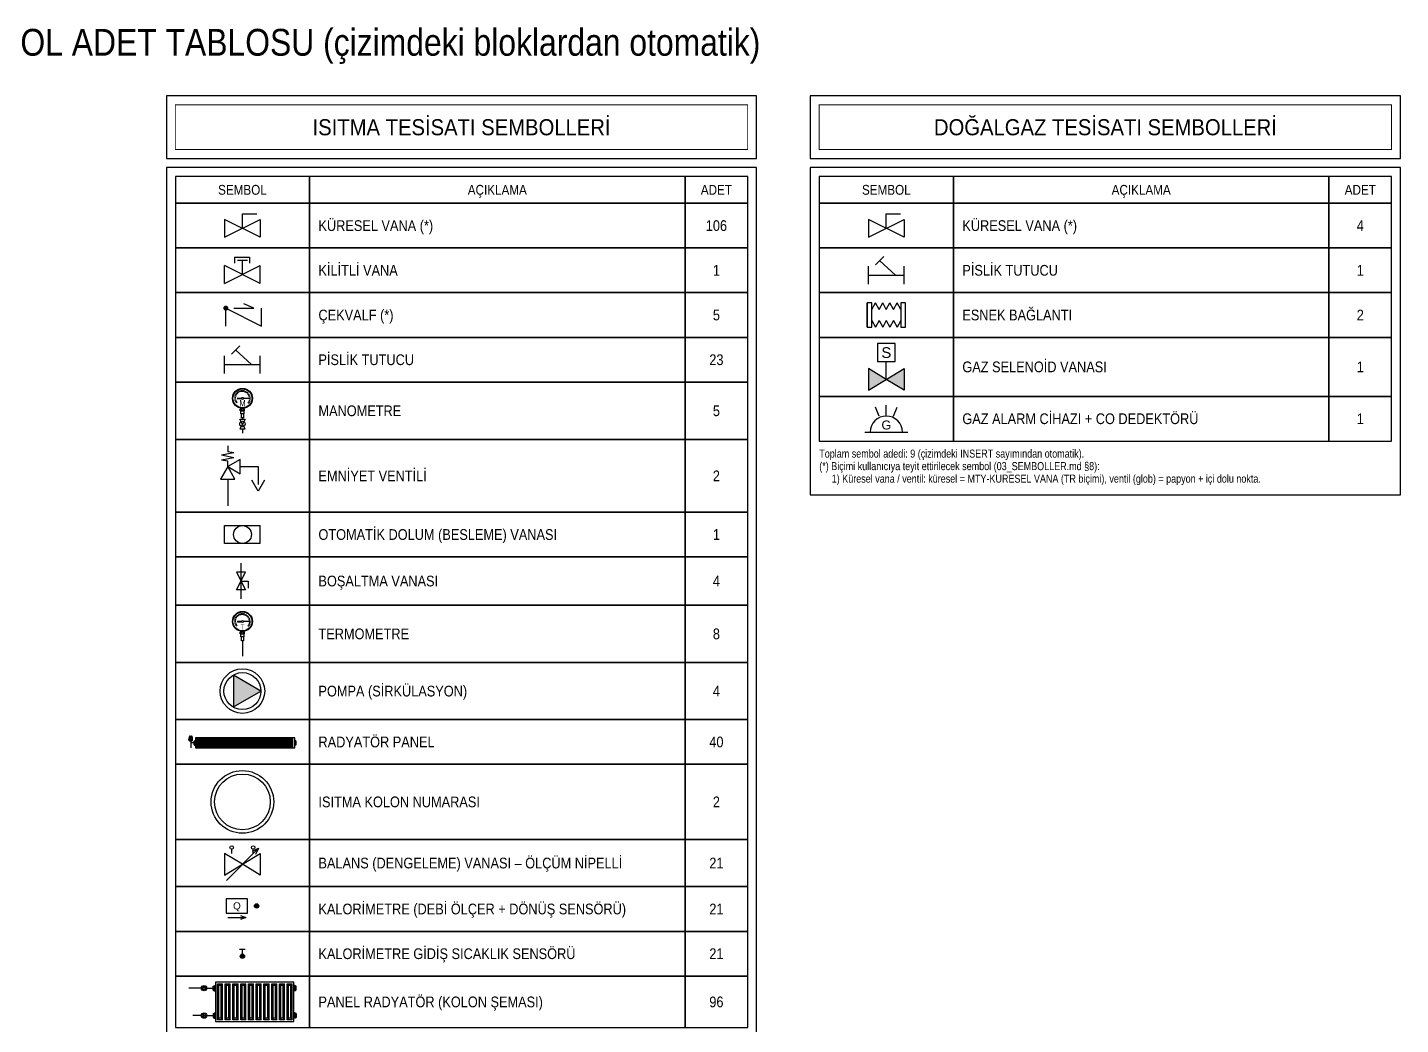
# Model space of a CAD drawing. Header units: centimetres. Extents: x -797 to 10101, y -12981 to 1521.
# Drawn here: x 2765 to 4300, y -11659 to -10543 of the extents above; entities that cross this region are included whole.
import ezdxf
from ezdxf.enums import TextEntityAlignment as Align

# ---------------------------------------------------------------- set-up
doc = ezdxf.new("R2010")
doc.units = ezdxf.units.CM
doc.linetypes.add('ISITMA DONUS HATTI', pattern=[1.66, 1.57, -0.02, -0.07])
for name, color, linetype in [('MTY-ISITMA-DONUS-BORU', 30, 'ISITMA DONUS HATTI'), ('MTY-ISITMA-GIDIS-BORU', 10, 'Continuous'), ('MTY-RADYATÖR', 2, 'Continuous'), ('MTY-TEFRIS-CIKTI', 250, 'Continuous'), ('MTY-VANA', 1, 'Continuous'), ('ROTAS-BASLIK', 7, 'Continuous'), ('ROTAS-DOGALGAZ-SEMBOL', 2, 'Continuous'), ('ROTAS-ISITMA-SEMBOL', 1, 'Continuous'), ('ROTAS-LEJANT-BASLIK', 5, 'Continuous'), ('ROTAS-LEJANT-CERCEVE', 7, 'Continuous'), ('ROTAS-LEJANT-YAZI', 7, 'Continuous')]:
    doc.layers.add(name, color=color, linetype=linetype)
doc.styles.add('CAP', font='wturkce.SHX', dxfattribs={"width": 0.65})
doc.styles.add('MTYCAPLT', font='arial.ttf', dxfattribs={"width": 0.65, "height": 1})
doc.styles.add('ROTAS', font='arial.ttf')

# ---------------------------------------------------------------- blocks, each defined once
blk = doc.blocks.new('MTY-KURESEL VANA')
at = {"layer": 'MTY-VANA'}
for p, q in [((0, 0), (0, 8)), ((0, 8), (8, 8))]:
    blk.add_line(p, q, dxfattribs=at)
blk.add_lwpolyline([(-10, 5), (-10, -5), (10, 5), (10, -5), (-10, 5)], dxfattribs=at)
at = {"layer": 'MTY-VANA', "style": 'CAP', "width": 0.65}
blk.add_attdef('CAP', text='', height=5, rotation=26.56505, dxfattribs=at).set_placement((0, 0), align=Align.CENTER)
blk = doc.blocks.new('MTY-KITLENEBILIR VANA')
at = {"layer": 'MTY-VANA'}
for p, q in [((-4.37, 9.82), (-4.37, 6.42)), ((-4.37, 9.82), (4.02, 9.82)), ((-2.8, 8.12), (2.8, 8.12)), ((0, 0), (0, 8.12)), ((4.02, 9.82), (4.02, 6.42)), ((-10, -5), (-10, 5)), ((-10, -5), (10, 5)), ((10, -5), (-10, 5)), ((10, -5), (10, 5))]:
    blk.add_line(p, q, dxfattribs=at)
at = {"layer": 'MTY-VANA', "style": 'MTYCAPLT', "width": 0.65}
blk.add_attdef('CAP', text='', height=10, rotation=206.56505, dxfattribs=at).set_placement((0, 0), align=Align.CENTER)
blk = doc.blocks.new('MTY-CEKVALF VANA')
at = {"layer": 'MTY-VANA'}
h = blk.add_hatch(color=256, dxfattribs=at)
edge = h.paths.add_edge_path()
edge.add_arc((-10, 5), 1.41, 180, 540, ccw=False)
for p, q in [((-10, -5), (-10, 5)), ((-10, 5), (10, -5)), ((-5.6, 5), (5.6, 5)), ((5.6, 5), (0, 7.32)), ((10, -5), (10, 5))]:
    blk.add_line(p, q, dxfattribs=at)
at = {"layer": 'MTY-VANA', "style": 'MTYCAPLT', "width": 0.65}
blk.add_attdef('CAP', text='', height=10, dxfattribs=at).set_placement((-0.38, -4.9), align=Align.CENTER)
blk = doc.blocks.new('MTY-PISLIK TUTUCU')
at = {"layer": 'MTY-VANA', "color": 1, "ltscale": 75}
for p, q in [((-6.05, 5.77), (-1.41, 10.47)), ((5.13, 0), (-3.72, 8.12))]:
    blk.add_line(p, q, dxfattribs=at)
at = {"layer": 'MTY-VANA'}
for p, q in [((-10, -5), (-10, 5)), ((-10, 0), (10, 0)), ((10, -5), (10, 5))]:
    blk.add_line(p, q, dxfattribs=at)
at = {"layer": 'MTY-VANA', "style": 'CAP', "width": 0.65}
blk.add_attdef('CAP', text='', height=5, dxfattribs=at).set_placement((0, 0), align=Align.CENTER)
blk = doc.blocks.new('MTY-MANOMETRE')
at = {"layer": 'MTY-VANA', "color": 1}
for p, q in [((-2.09, 22.55), (-2.57, 23.24)), ((-1.53, 22.87), (-1.89, 23.64)), ((-0.92, 23.09), (-1.14, 23.9)), ((-0.29, 23.19), (-0.36, 24.04)), ((0.36, 23.19), (0.43, 24.04)), ((0.99, 23.08), (1.21, 23.9)), ((1.59, 22.86), (1.95, 23.62)), ((2.15, 22.53), (2.64, 23.23)), ((-3.66, 19.21), (-4.51, 19.13)), ((-3.66, 19.85), (-4.5, 19.92)), ((-3.55, 18.57), (-4.37, 18.35)), ((-3.54, 20.48), (-4.36, 20.7)), ((-3.33, 17.97), (-4.1, 17.61)), ((-3.32, 21.09), (-4.09, 21.45)), ((-3.01, 17.41), (-3.71, 16.92)), ((-3, 21.64), (-3.69, 22.13)), ((-2.58, 22.14), (-3.18, 22.73)), ((-2.68, 19.72), (-0.55, 19.67)), ((-2.68, 19.72), (-2.68, 19.3)), ((-2.68, 19.3), (-0.57, 19.36)), ((4.53, 19.49), (0.55, 19.64)), ((4.53, 19.49), (0.56, 19.39)), ((2.64, 22.12), (3.24, 22.72)), ((3.04, 17.38), (3.73, 16.9)), ((3.05, 21.62), (3.75, 22.11)), ((3.36, 17.94), (4.13, 17.58)), ((3.37, 21.06), (4.14, 21.42)), ((3.58, 18.55), (4.4, 18.33)), ((3.59, 20.46), (4.41, 20.68)), ((3.7, 19.82), (4.55, 19.9)), ((3.7, 19.18), (4.54, 19.11)), ((-1.19, 12.49), (-1.19, 13.43)), ((1.22, 12.49), (-1.19, 12.49)), ((-0.87, 10.92), (-0.87, 12.49)), ((0.87, 10.92), (-0.87, 10.92)), ((0.89, 13.54), (-0.85, 13.53)), ((-0.7, 13.54), (-0.7, 13.98)), ((-0.52, 12.6), (-0.52, 13.43)), ((-0.52, 8.58), (-0.52, 10.92)), ((0.52, 8.58), (-0.52, 8.58)), ((0, 8.58), (0, 7.96)), ((0.52, 10.92), (0.52, 8.58)), ((0.56, 12.61), (0.56, 13.42)), ((0.7, 13.54), (0.7, 13.97)), ((0.87, 12.49), (0.87, 10.92)), ((1.22, 12.49), (1.22, 13.43)), ((0, 2.34), (0, 0))]:
    blk.add_line(p, q, dxfattribs=at)
at = {"layer": 'MTY-VANA'}
for p, q in [((-1.5, 7.78), (1.5, 7.78)), ((0, 5.15), (-1.5, 7.78)), ((1.5, 7.78), (0, 5.15)), ((0, 5.15), (-1.5, 2.53)), ((-1.5, 2.53), (1.5, 2.53)), ((1.5, 2.53), (0, 5.15))]:
    blk.add_line(p, q, dxfattribs=at)
at = {"layer": 'MTY-VANA', "color": 1}
for centre, radius in [((0.02, 19.51), 5.58), ((0.02, 19.51), 5.3), ((-0.01, 19.49), 0.576)]:
    blk.add_circle(centre, radius, dxfattribs=at)
at = {"layer": 'MTY-VANA'}
blk.add_circle((0, 5.15), 1.5, dxfattribs=at)
at = {"layer": 'MTY-VANA', "color": 1}
for centre, radius, start, end in [((-0.85, 12.96), 0.576, 54.69942, 125.30664), ((-0.85, 13.07), 0.576, 234.69403, 305.30125), ((0.02, 12.21), 1.33, 65.90348, 113.65066), ((0.02, 13.82), 1.33, 246.3499, 294.09708), ((0.89, 12.96), 0.576, 54.69337, 125.30059), ((0.89, 13.08), 0.576, 234.70008, 305.3073)]:
    blk.add_arc(centre, radius, start, end, dxfattribs=at)
at = {"layer": 'MTY-VANA', "width": 0.7}
blk.add_text('M', height=3.59, dxfattribs=at).set_placement((0.05, 14.97, 0), align=Align.CENTER)
at = {"layer": 'MTY-VANA', "style": 'MTYCAPLT', "width": 0.65}
blk.add_attdef('CAP', text='', height=10, rotation=270, dxfattribs=at).set_placement((0, 0), align=Align.CENTER)
blk = doc.blocks.new('MTY-EMNİYET VENTİLİ')
at = {"layer": 'MTY-VANA'}
for p, q in [((0, 33.66), (0, 30.31)), ((3.49, 29.64), (-3.49, 28.3)), ((3.49, 26.96), (-3.49, 28.3)), ((3.49, 26.96), (-3.49, 25.62)), ((0, 24.95), (-3.49, 25.62)), ((3.49, 29.64), (0, 30.31)), ((7, 26), (0, 22)), ((0, 22), (0, 24.95)), ((7, 18), (7, 26)), ((0, 22), (-4, 15)), ((0, 22), (7, 18)), ((4, 15), (0, 22)), ((7, 22), (17, 22)), ((17, 22), (17, 12)), ((-4, 15), (4, 15)), ((0, 15), (0, 0)), ((17, 8.27), (13.5, 14.33)), ((20.5, 14.33), (17, 8.27))]:
    blk.add_line(p, q, dxfattribs=at)
at = {"layer": 'MTY-VANA', "style": 'MTYCAPLT', "width": 0.65}
blk.add_attdef('CAP', text='', height=10, rotation=358.60103, dxfattribs=at).set_placement((0.8, 6.14), align=Align.CENTER)
blk = doc.blocks.new('MTY-OTOMATIK DOLUM VANASI')
at = {"layer": 'MTY-VANA'}
for p, q in [((-10, -5), (-10, 5)), ((-10, 5), (10, 5)), ((10, -5), (10, 5)), ((10, -5), (-10, -5))]:
    blk.add_line(p, q, dxfattribs=at)
blk.add_circle((0, 0), 5, dxfattribs=at)
at = {"layer": 'MTY-VANA', "style": 'MTYCAPLT', "width": 0.65}
blk.add_attdef('CAP', text='', height=10, rotation=333.43495, dxfattribs=at).set_placement((0, 0), align=Align.CENTER)
blk = doc.blocks.new('MTY-BOSALTMA VANA')
at = {"layer": 'MTY-ISITMA-DONUS-BORU', "ltscale": 25}
blk.add_lwpolyline([(0, -20), (0, 0)], dxfattribs=at)
at = {"layer": 'MTY-VANA'}
for p, q in [((0, -10), (4, -10)), ((4, -10), (4, -14))]:
    blk.add_line(p, q, dxfattribs=at)
blk.add_lwpolyline([(2.5, -5), (-2.5, -5), (2.5, -15), (-2.5, -15), (2.5, -5)], dxfattribs=at)
at = {"layer": 'MTY-VANA', "style": 'MTYCAPLT', "width": 0.65}
blk.add_attdef('CAP', text='', height=10, rotation=81.6166, dxfattribs=at).set_placement((0, -10), align=Align.CENTER)
blk = doc.blocks.new('MTY-TERMOMETRE')
at = {"layer": 'MTY-VANA', "color": 1}
for p, q in [((-2.09, 22.55), (-2.57, 23.24)), ((-1.53, 22.87), (-1.89, 23.64)), ((-0.92, 23.09), (-1.14, 23.9)), ((-0.29, 23.19), (-0.36, 24.04)), ((0.36, 23.19), (0.43, 24.04)), ((0.99, 23.08), (1.21, 23.9)), ((1.59, 22.86), (1.95, 23.62)), ((2.15, 22.53), (2.64, 23.23)), ((-3.66, 19.21), (-4.51, 19.13)), ((-3.66, 19.85), (-4.5, 19.92)), ((-3.55, 18.57), (-4.37, 18.35)), ((-3.54, 20.48), (-4.36, 20.7)), ((-3.33, 17.97), (-4.1, 17.61)), ((-3.32, 21.09), (-4.09, 21.45)), ((-3.01, 17.41), (-3.71, 16.92)), ((-3, 21.64), (-3.69, 22.13)), ((-2.58, 22.14), (-3.18, 22.73)), ((-2.68, 19.72), (-0.55, 19.67)), ((-2.68, 19.72), (-2.68, 19.3)), ((-2.68, 19.3), (-0.57, 19.36)), ((4.53, 19.49), (0.55, 19.64)), ((4.53, 19.49), (0.56, 19.39)), ((2.64, 22.12), (3.24, 22.72)), ((3.04, 17.38), (3.73, 16.9)), ((3.05, 21.62), (3.75, 22.11)), ((3.36, 17.94), (4.13, 17.58)), ((3.37, 21.06), (4.14, 21.42)), ((3.58, 18.55), (4.4, 18.33)), ((3.59, 20.46), (4.41, 20.68)), ((3.7, 19.82), (4.55, 19.9)), ((3.7, 19.18), (4.54, 19.11)), ((-1.19, 12.49), (-1.19, 13.43)), ((1.22, 12.49), (-1.19, 12.49)), ((-0.87, 10.92), (-0.87, 12.49)), ((0.87, 10.92), (-0.87, 10.92)), ((0.89, 13.54), (-0.85, 13.53)), ((-0.7, 13.54), (-0.7, 13.98)), ((-0.52, 12.6), (-0.52, 13.43)), ((-0.52, 8.58), (-0.52, 10.92)), ((0.52, 8.58), (-0.52, 8.58)), ((0, 8.58), (0, 0)), ((0.52, 10.92), (0.52, 8.58)), ((0.56, 12.61), (0.56, 13.42)), ((0.7, 13.54), (0.7, 13.97)), ((0.87, 12.49), (0.87, 10.92)), ((1.22, 12.49), (1.22, 13.43))]:
    blk.add_line(p, q, dxfattribs=at)
for centre, radius in [((0.02, 19.51), 5.58), ((0.02, 19.51), 5.3), ((-0.01, 19.49), 0.576)]:
    blk.add_circle(centre, radius, dxfattribs=at)
for centre, radius, start, end in [((-0.85, 12.96), 0.576, 54.69942, 125.30664), ((-0.85, 13.07), 0.576, 234.69403, 305.30125), ((0.02, 12.21), 1.33, 65.90348, 113.65066), ((0.02, 13.82), 1.33, 246.3499, 294.09708), ((0.89, 12.96), 0.576, 54.69337, 125.30059), ((0.89, 13.08), 0.576, 234.70008, 305.3073)]:
    blk.add_arc(centre, radius, start, end, dxfattribs=at)
at = {"layer": 'MTY-VANA', "style": 'MTYCAPLT', "width": 0.65}
blk.add_text('T', height=3, dxfattribs=at).set_placement((0.05, 14.97, 0), align=Align.CENTER)
blk.add_attdef('CAP', text='', height=1, rotation=270, dxfattribs=at).set_placement((0, 0), align=Align.CENTER)
blk = doc.blocks.new('ROTAS-POMPA')
blk.add_hatch(color=7).paths.add_polyline_path([(10.35, 0), (-4.95, 8.85), (-4.95, -8.85)])
blk.add_lwpolyline([(10.35, 0), (-4.95, 8.85), (-4.95, -8.85)], close=True)
for radius in [12.45, 10.35]:
    blk.add_circle((0, 0), radius)
blk = doc.blocks.new('MTY-RADYATOR Panel')
at = {"layer": 'MTY-RADYATÖR', "color": 15}
for p, q in [((-1.9, 8.2), (-1.4, 11.2)), ((-1.9, 8.2), (1.9, 8.2)), ((1.9, 8), (-1.9, 8)), ((-1.4, 11.2), (1.4, 11.2)), ((-1.3, 11.2), (-1.3, 8.2)), ((-1.1, 11.7), (1.1, 11.7)), ((-1.1, 7.2), (1.1, 7.2)), ((-0.7, 11.2), (-0.7, 8.2)), ((-0.6, 11.9), (0.6, 11.9)), ((0, 11.2), (0, 8.2)), ((0.6, 11.2), (0.6, 8.2)), ((1.3, 11.2), (1.3, 8.2)), ((1.9, 8.2), (1.4, 11.2)), ((3.4, 6.9), (3.8, 6.9)), ((3.4, 3.1), (3.4, 6.9)), ((3.4, 6.3), (3.8, 6.3)), ((3.4, 3.7), (3.8, 3.7)), ((3.4, 3.1), (3.8, 3.1)), ((3.8, 2.8), (3.8, 7.2)), ((3.8, 7.2), (4, 7.2)), ((3.8, 2.8), (4, 2.8)), ((4, 7.2), (4.4, 7.3)), ((4, 2.8), (4, 7.2)), ((4, 2.8), (4.4, 2.7)), ((105.3, 7.2), (104.9, 7.3)), ((105.3, 2.8), (104.9, 2.7)), ((105.3, 2.8), (105.3, 7.2)), ((105.5, 7.2), (105.3, 7.2)), ((105.5, 2.8), (105.3, 2.8)), ((105.5, 2.8), (105.5, 7.2)), ((105.9, 6.9), (105.5, 6.9)), ((105.9, 6.3), (105.5, 6.3)), ((105.9, 3.7), (105.5, 3.7)), ((105.9, 3.1), (105.5, 3.1)), ((105.9, 3.1), (105.9, 6.9))]:
    blk.add_line(p, q, dxfattribs=at)
at = {"layer": 'MTY-RADYATÖR', "color": 15, "ltscale": 0.3}
for p, q in [((0, 7.2), (0, 0)), ((3.8, 5), (0, 5))]:
    blk.add_line(p, q, dxfattribs=at)
at = {"layer": 'MTY-RADYATÖR'}
for p, q in [((5.7, 9), (5.7, 1)), ((6.7, 1), (6.7, 9)), ((7.2, 9), (7.2, 1)), ((8.2, 1), (8.2, 9)), ((8.7, 9), (8.7, 1)), ((9.7, 1), (9.7, 9)), ((10.2, 9), (10.2, 1)), ((11.2, 1), (11.2, 9)), ((11.7, 9), (11.7, 1)), ((12.7, 1), (12.7, 9)), ((13.2, 9), (13.2, 1)), ((14.2, 1), (14.2, 9)), ((14.7, 9), (14.7, 1)), ((15.7, 1), (15.7, 9)), ((16.2, 9), (16.2, 1)), ((17.2, 1), (17.2, 9)), ((17.7, 9), (17.7, 1)), ((18.7, 1), (18.7, 9)), ((19.2, 9), (19.2, 1)), ((20.2, 1), (20.2, 9)), ((20.7, 9), (20.7, 1)), ((21.7, 1), (21.7, 9)), ((22.2, 9), (22.2, 1)), ((23.2, 1), (23.2, 9)), ((23.7, 9), (23.7, 1)), ((24.7, 1), (24.7, 9)), ((25.2, 9), (25.2, 1)), ((26.2, 1), (26.2, 9)), ((26.7, 9), (26.7, 1)), ((27.7, 1), (27.7, 9)), ((28.2, 9), (28.2, 1)), ((29.2, 1), (29.2, 9)), ((29.7, 9), (29.7, 1)), ((30.7, 1), (30.7, 9)), ((31.2, 9), (31.2, 1)), ((32.2, 1), (32.2, 9)), ((32.7, 9), (32.7, 1)), ((33.7, 1), (33.7, 9)), ((34.2, 9), (34.2, 1)), ((35.2, 1), (35.2, 9)), ((35.7, 9), (35.7, 1)), ((36.7, 1), (36.7, 9)), ((37.2, 9), (37.2, 1)), ((38.2, 1), (38.2, 9)), ((38.7, 9), (38.7, 1)), ((39.7, 1), (39.7, 9)), ((40.2, 9), (40.2, 1)), ((41.2, 1), (41.2, 9)), ((41.7, 9), (41.7, 1)), ((42.7, 1), (42.7, 9)), ((43.2, 9), (43.2, 1)), ((44.2, 1), (44.2, 9)), ((44.7, 9), (44.7, 1)), ((45.7, 1), (45.7, 9)), ((46.2, 9), (46.2, 1)), ((47.2, 1), (47.2, 9)), ((47.7, 9), (47.7, 1)), ((48.7, 1), (48.7, 9)), ((49.2, 9), (49.2, 1)), ((50.2, 1), (50.2, 9)), ((50.7, 9), (50.7, 1)), ((51.7, 1), (51.7, 9)), ((52.2, 9), (52.2, 1)), ((53.2, 1), (53.2, 9)), ((53.7, 9), (53.7, 1)), ((54.7, 1), (54.7, 9)), ((55.2, 9), (55.2, 1)), ((56.2, 1), (56.2, 9)), ((56.7, 9), (56.7, 1)), ((57.7, 1), (57.7, 9)), ((58.2, 9), (58.2, 1)), ((59.2, 1), (59.2, 9)), ((59.7, 9), (59.7, 1)), ((60.7, 1), (60.7, 9)), ((61.2, 9), (61.2, 1)), ((62.2, 1), (62.2, 9)), ((62.7, 9), (62.7, 1)), ((63.7, 1), (63.7, 9)), ((64.2, 9), (64.2, 1)), ((65.2, 1), (65.2, 9)), ((65.7, 9), (65.7, 1)), ((66.7, 1), (66.7, 9)), ((67.2, 9), (67.2, 1)), ((68.2, 1), (68.2, 9)), ((68.7, 9), (68.7, 1)), ((69.7, 1), (69.7, 9)), ((70.2, 9), (70.2, 1)), ((71.2, 1), (71.2, 9)), ((71.7, 9), (71.7, 1)), ((72.7, 1), (72.7, 9)), ((73.2, 9), (73.2, 1)), ((74.2, 1), (74.2, 9)), ((74.7, 9), (74.7, 1)), ((75.7, 1), (75.7, 9)), ((76.2, 9), (76.2, 1)), ((77.2, 1), (77.2, 9)), ((77.7, 9), (77.7, 1)), ((78.7, 1), (78.7, 9)), ((79.2, 9), (79.2, 1)), ((80.2, 1), (80.2, 9)), ((80.7, 9), (80.7, 1)), ((81.7, 1), (81.7, 9)), ((82.2, 9), (82.2, 1)), ((83.2, 1), (83.2, 9)), ((83.7, 9), (83.7, 1)), ((84.7, 1), (84.7, 9)), ((85.2, 9), (85.2, 1)), ((86.2, 1), (86.2, 9)), ((86.7, 9), (86.7, 1)), ((87.7, 1), (87.7, 9)), ((88.2, 9), (88.2, 1)), ((89.2, 1), (89.2, 9)), ((89.7, 9), (89.7, 1)), ((90.7, 1), (90.7, 9)), ((91.2, 9), (91.2, 1)), ((92.2, 1), (92.2, 9)), ((92.7, 9), (92.7, 1)), ((93.7, 1), (93.7, 9)), ((94.2, 9), (94.2, 1)), ((95.2, 1), (95.2, 9)), ((95.7, 9), (95.7, 1)), ((96.7, 1), (96.7, 9)), ((97.2, 9), (97.2, 1)), ((98.2, 1), (98.2, 9)), ((98.7, 9), (98.7, 1)), ((99.7, 1), (99.7, 9)), ((100.2, 9), (100.2, 1)), ((101.2, 1), (101.2, 9)), ((101.7, 9), (101.7, 1)), ((102.7, 1), (102.7, 9))]:
    blk.add_line(p, q, dxfattribs=at)
at = {"layer": 'MTY-RADYATÖR', "color": 15}
blk.add_lwpolyline([(4.7, 0), (104.7, 0), (104.7, 10), (4.7, 10)], close=True, dxfattribs=at)
for centre, start, end in [((4.4, 7.5), 274, 350), ((4.4, 2.5), 10, 86), ((104.9, 7.5), 190, 266), ((104.9, 2.5), 94, 170)]:
    blk.add_arc(centre, 0.245, start, end, dxfattribs=at)
at = {"layer": 'MTY-RADYATÖR'}
for centre, start, end in [((6.2, 9), 0, 180), ((6.2, 1), 180, 0), ((7.7, 9), 0, 180), ((7.7, 1), 180, 0), ((9.2, 9), 0, 180), ((9.2, 1), 180, 0), ((10.7, 9), 0, 180), ((10.7, 1), 180, 0), ((12.2, 9), 0, 180), ((12.2, 1), 180, 0), ((13.7, 9), 0, 180), ((13.7, 1), 180, 0), ((15.2, 9), 0, 180), ((15.2, 1), 180, 0), ((16.7, 9), 0, 180), ((16.7, 1), 180, 0), ((18.2, 9), 0, 180), ((18.2, 1), 180, 0), ((19.7, 9), 0, 180), ((19.7, 1), 180, 0), ((21.2, 9), 0, 180), ((21.2, 1), 180, 0), ((22.7, 9), 0, 180), ((22.7, 1), 180, 0), ((24.2, 9), 0, 180), ((24.2, 1), 180, 0), ((25.7, 9), 0, 180), ((25.7, 1), 180, 0), ((27.2, 9), 0, 180), ((27.2, 1), 180, 0), ((28.7, 9), 0, 180), ((28.7, 1), 180, 0), ((30.2, 9), 0, 180), ((30.2, 1), 180, 0), ((31.7, 9), 0, 180), ((31.7, 1), 180, 0), ((33.2, 9), 0, 180), ((33.2, 1), 180, 0), ((34.7, 9), 0, 180), ((34.7, 1), 180, 0), ((36.2, 9), 0, 180), ((36.2, 1), 180, 0), ((37.7, 9), 0, 180), ((37.7, 1), 180, 0), ((39.2, 9), 0, 180), ((39.2, 1), 180, 0), ((40.7, 9), 0, 180), ((40.7, 1), 180, 0), ((42.2, 9), 0, 180), ((42.2, 1), 180, 0), ((43.7, 9), 0, 180), ((43.7, 1), 180, 0), ((45.2, 9), 0, 180), ((45.2, 1), 180, 0), ((46.7, 9), 0, 180), ((46.7, 1), 180, 0), ((48.2, 9), 0, 180), ((48.2, 1), 180, 0), ((49.7, 9), 0, 180), ((49.7, 1), 180, 0), ((51.2, 9), 0, 180), ((51.2, 1), 180, 0), ((52.7, 9), 0, 180), ((52.7, 1), 180, 0), ((54.2, 9), 0, 180), ((54.2, 1), 180, 0), ((55.7, 9), 0, 180), ((55.7, 1), 180, 0), ((57.2, 9), 0, 180), ((57.2, 1), 180, 0), ((58.7, 9), 0, 180), ((58.7, 1), 180, 0), ((60.2, 9), 0, 180), ((60.2, 1), 180, 0), ((61.7, 9), 0, 180), ((61.7, 1), 180, 0), ((63.2, 9), 0, 180), ((63.2, 1), 180, 0), ((64.7, 9), 0, 180), ((64.7, 1), 180, 0), ((66.2, 9), 0, 180), ((66.2, 1), 180, 0), ((67.7, 9), 0, 180), ((67.7, 1), 180, 0), ((69.2, 9), 0, 180), ((69.2, 1), 180, 0), ((70.7, 9), 0, 180), ((70.7, 1), 180, 0), ((72.2, 9), 0, 180), ((72.2, 1), 180, 0), ((73.7, 9), 0, 180), ((73.7, 1), 180, 0), ((75.2, 9), 0, 180), ((75.2, 1), 180, 0), ((76.7, 9), 0, 180), ((76.7, 1), 180, 0), ((78.2, 9), 0, 180), ((78.2, 1), 180, 0), ((79.7, 9), 0, 180), ((79.7, 1), 180, 0), ((81.2, 9), 0, 180), ((81.2, 1), 180, 0), ((82.7, 9), 0, 180), ((82.7, 1), 180, 0), ((84.2, 9), 0, 180), ((84.2, 1), 180, 0), ((85.7, 9), 0, 180), ((85.7, 1), 180, 0), ((87.2, 9), 0, 180), ((87.2, 1), 180, 0), ((88.7, 9), 0, 180), ((88.7, 1), 180, 0), ((90.2, 9), 0, 180), ((90.2, 1), 180, 0), ((91.7, 9), 0, 180), ((91.7, 1), 180, 0), ((93.2, 9), 0, 180), ((93.2, 1), 180, 0), ((94.7, 9), 0, 180), ((94.7, 1), 180, 0), ((96.2, 9), 0, 180), ((96.2, 1), 180, 0), ((97.7, 9), 0, 180), ((97.7, 1), 180, 0), ((99.2, 9), 0, 180), ((99.2, 1), 180, 0), ((100.7, 9), 0, 180), ((100.7, 1), 180, 0), ((102.2, 9), 0, 180), ((102.2, 1), 180, 0)]:
    blk.add_arc(centre, 0.5, start, end, dxfattribs=at)
at = {"layer": 'MTY-RADYATÖR', "color": 15}
for centre, major_axis, start_param, end_param in [((-1.1, 8), (0.584, 0.584), 2.161559, 3.926991), ((-0.6, 11), (0.584, 0.584), 0.785398, 2.161559), ((0.6, 11), (-0.584, 0.584), 4.121626, 5.497787), ((1.1, 8), (0.584, 0.584), 3.926991, 5.692422)]:
    blk.add_ellipse(centre, major_axis=major_axis, ratio=1, start_param=start_param, end_param=end_param, dxfattribs=at)
at = {"layer": 'MTY-RADYATÖR', "style": 'MTYCAPLT', "width": 0.65}
blk.add_attdef('RAD', text='', height=10, dxfattribs=at).set_placement((54.7, 22.5), align=Align.MIDDLE_CENTER)
at = {"layer": 'MTY-TEFRIS-CIKTI', "style": 'MTYCAPLT', "width": 0.65}
blk.add_attdef('NO', text='', height=6, dxfattribs=at).set_placement((54.7, 35), align=Align.MIDDLE_CENTER)
blk = doc.blocks.new('MTY-RADYATOR KOLON NO')
at = {"layer": 'MTY-RADYATÖR', "linetype": 'Continuous', "ltscale": 100}
blk.add_circle((0, 0), 27.5, dxfattribs=at)
at = {"layer": 'MTY-RADYATÖR', "color": 7, "linetype": 'Continuous', "ltscale": 100}
blk.add_circle((0, 0), 24.5, dxfattribs=at)
at = {"layer": 'MTY-RADYATÖR', "color": 0, "linetype": 'Continuous', "ltscale": 100, "style": 'MTYCAPLT'}
blk.add_attdef('KNO', text='', height=15, dxfattribs=at).set_placement((0, 0, 0), align=Align.MIDDLE_CENTER)
blk = doc.blocks.new('ROTAS-BALANS-VANASI')
for p, q in [((-9, -9), (9, 9)), ((-6, 6), (-6, 8.4)), ((6, 6), (6, 8.4))]:
    blk.add_line(p, q)
blk.add_lwpolyline([(5.56, 7.35), (9, 9), (7.35, 5.56)])
for points in [[(-10, 6), (-10, -6), (0, 0)], [(10, 6), (10, -6), (0, 0)]]:
    blk.add_lwpolyline(points, close=True)
for centre in [(-6, 9.4), (6, 9.4)]:
    blk.add_circle(centre, 1)
at = {"style": 'ROTAS'}
blk.add_attdef('NO', text='', height=6, dxfattribs=at).set_placement((0, 12), align=Align.BOTTOM_CENTER)
blk = doc.blocks.new('ROTAS-KALORIMETRE-KM')
blk.add_hatch(color=7).paths.add_polyline_path([(12.2, 0), (12.16, 0.31), (12.04, 0.6), (11.85, 0.85), (11.6, 1.04), (11.31, 1.16), (11, 1.2), (10.69, 1.16), (10.4, 1.04), (10.15, 0.85), (9.96, 0.6), (9.84, 0.31), (9.8, 0), (9.84, -0.31), (9.96, -0.6), (10.15, -0.85), (10.4, -1.04), (10.69, -1.16), (11, -1.2), (11.31, -1.16), (11.6, -1.04), (11.85, -0.85), (12.04, -0.6), (12.16, -0.31)])
blk.add_line((-5, -6.5), (5, -6.5))
blk.add_lwpolyline([(-6, -4), (6, -4), (6, 4), (-6, 4)], close=True)
blk.add_lwpolyline([(2, -5.45), (5, -6.5), (2, -7.55)])
blk.add_circle((11, 0), 1.2)
at = {"style": 'ROTAS'}
blk.add_text('Q', height=4, dxfattribs=at).set_placement((0, 0), align=Align.MIDDLE_CENTER)
blk.add_attdef('NO', text='', height=6, dxfattribs=at).set_placement((0, 7), align=Align.BOTTOM_CENTER)
blk = doc.blocks.new('ROTAS-KALORIMETRE-SENSOR')
blk.add_hatch(color=7).paths.add_polyline_path([(1.2, 0), (1.16, 0.31), (1.04, 0.6), (0.85, 0.85), (0.6, 1.04), (0.31, 1.16), (0, 1.2), (-0.31, 1.16), (-0.6, 1.04), (-0.85, 0.85), (-1.04, 0.6), (-1.16, 0.31), (-1.2, 0), (-1.16, -0.31), (-1.04, -0.6), (-0.85, -0.85), (-0.6, -1.04), (-0.31, -1.16), (0, -1.2), (0.31, -1.16), (0.6, -1.04), (0.85, -0.85), (1.04, -0.6), (1.16, -0.31)])
for p, q in [((-1.6, 4), (1.6, 4)), ((0, 1.2), (0, 4))]:
    blk.add_line(p, q)
blk.add_circle((0, 0), 1.2)
at = {"style": 'ROTAS'}
blk.add_attdef('NO', text='', height=6, dxfattribs=at).set_placement((0, 6), align=Align.BOTTOM_CENTER)
blk = doc.blocks.new('MTY-RADYATOR KOLON')
at = {"layer": 'MTY-ISITMA-DONUS-BORU'}
for p, q in [((11, 22.5), (0, 22.5)), ((17.9, 22.5), (26.3, 22.5))]:
    blk.add_line(p, q, dxfattribs=at)
at = {"layer": 'MTY-ISITMA-GIDIS-BORU'}
for p, q in [((11, 57.5), (-5, 57.5)), ((17.9, 57.5), (26.3, 57.5))]:
    blk.add_line(p, q, dxfattribs=at)
at = {"layer": 'MTY-RADYATÖR', "color": 15}
for p, q in [((11.7, 57.5), (12.5, 57.5)), ((12.3, 58.4), (11.9, 58.5)), ((12.3, 56.6), (11.9, 56.5)), ((12.8, 59.1), (12.5, 59.4)), ((12.8, 55.9), (12.5, 55.6)), ((13.4, 60), (13.6, 59.6)), ((13.4, 55), (13.6, 55.4)), ((14.5, 60.2), (14.5, 59.4)), ((14.5, 54.8), (14.5, 55.6)), ((15.5, 60), (15.3, 59.6)), ((15.5, 55), (15.3, 55.4)), ((16.1, 59.1), (16.4, 59.4)), ((16.1, 55.9), (16.4, 55.6)), ((17.2, 57.5), (16.4, 57.5)), ((16.6, 58.4), (17, 58.5)), ((16.6, 56.6), (17, 56.5)), ((26.3, 60.2), (27.2, 60.2)), ((26.3, 58.8), (26.3, 60.2)), ((26.3, 58.8), (27.2, 58.8)), ((26.3, 56.2), (26.3, 58.8)), ((26.3, 56.2), (27.2, 56.2)), ((26.3, 54.8), (26.3, 56.2)), ((26.3, 54.8), (27.2, 54.8)), ((27.2, 60.2), (27.2, 60.7)), ((27.2, 60.7), (27.8, 60.7)), ((27.2, 58.8), (27.2, 60.2)), ((27.2, 56.2), (27.2, 58.8)), ((27.2, 54.8), (27.2, 56.2)), ((27.2, 54.3), (27.2, 54.8)), ((27.2, 54.3), (27.8, 54.3)), ((27.8, 60.9), (28.8, 61)), ((27.8, 60.7), (27.8, 60.9)), ((27.8, 54.3), (27.8, 60.7)), ((27.8, 54.1), (27.8, 54.3)), ((27.8, 54.1), (28.8, 54)), ((31.6, 17.2), (31.6, 63)), ((31.6, 63), (38.2, 63)), ((33.4, 61.3), (31.6, 63)), ((33.4, 19), (33.4, 61.3)), ((33.4, 61.3), (36.5, 61.3)), ((36.5, 61.3), (38.2, 63)), ((36.5, 19), (36.5, 61.3)), ((38.2, 17.2), (38.2, 63)), ((41.5, 17.2), (41.5, 63)), ((43.3, 61.3), (41.5, 63)), ((41.5, 63), (48.1, 63)), ((43.3, 19), (43.3, 61.3)), ((43.3, 61.3), (46.4, 61.3)), ((46.4, 61.3), (48.1, 63)), ((46.4, 19), (46.4, 61.3)), ((48.1, 17.2), (48.1, 63)), ((51.5, 17.2), (51.5, 63)), ((53.2, 61.3), (51.5, 63)), ((51.5, 63), (58, 63)), ((53.2, 19), (53.2, 61.3)), ((53.2, 61.3), (56.3, 61.3)), ((56.3, 61.3), (58, 63)), ((56.3, 19), (56.3, 61.3)), ((58, 17.2), (58, 63)), ((61.4, 17.2), (61.4, 63)), ((61.4, 63), (67.9, 63)), ((63.1, 61.3), (61.4, 63)), ((63.1, 19), (63.1, 61.3)), ((63.1, 61.3), (66.2, 61.3)), ((66.2, 61.3), (67.9, 63)), ((66.2, 19), (66.2, 61.3)), ((67.9, 17.2), (67.9, 63)), ((71.3, 17.2), (71.3, 63)), ((71.3, 63), (77.8, 63)), ((73, 61.3), (71.3, 63)), ((73, 19), (73, 61.3)), ((73, 61.3), (76.1, 61.3)), ((76.1, 61.3), (77.8, 63)), ((76.1, 19), (76.1, 61.3)), ((77.8, 17.2), (77.8, 63)), ((81.2, 17.2), (81.2, 63)), ((81.2, 63), (87.7, 63)), ((82.9, 61.3), (81.2, 63)), ((82.9, 19), (82.9, 61.3)), ((82.9, 61.3), (86, 61.3)), ((86, 61.3), (87.7, 63)), ((86, 19), (86, 61.3)), ((87.7, 17.2), (87.7, 63)), ((91.1, 17.2), (91.1, 63)), ((91.1, 63), (97.6, 63)), ((92.8, 61.3), (91.1, 63)), ((92.8, 19), (92.8, 61.3)), ((92.8, 61.3), (95.9, 61.3)), ((95.9, 61.3), (97.6, 63)), ((95.9, 19), (95.9, 61.3)), ((97.6, 17.2), (97.6, 63)), ((101, 17.2), (101, 63)), ((101, 63), (107.5, 63)), ((102.7, 61.3), (101, 63)), ((102.7, 19), (102.7, 61.3)), ((102.7, 61.3), (105.8, 61.3)), ((105.8, 61.3), (107.5, 63)), ((105.8, 19), (105.8, 61.3)), ((107.5, 17.2), (107.5, 63)), ((110.9, 17.2), (110.9, 63)), ((110.9, 63), (117.4, 63)), ((112.6, 61.3), (110.9, 63)), ((112.6, 19), (112.6, 61.3)), ((112.6, 61.3), (115.7, 61.3)), ((115.7, 61.3), (117.4, 63)), ((115.7, 19), (115.7, 61.3)), ((117.4, 17.2), (117.4, 63)), ((120.8, 17.2), (120.8, 63)), ((120.8, 63), (127.3, 63)), ((122.5, 61.3), (120.8, 63)), ((122.5, 19), (122.5, 61.3)), ((122.5, 61.3), (125.6, 61.3)), ((125.6, 61.3), (127.3, 63)), ((125.6, 19), (125.6, 61.3)), ((127.3, 17.2), (127.3, 63)), ((130.8, 60.9), (129.8, 61)), ((130.8, 54.1), (129.8, 54)), ((130.8, 60.7), (130.8, 60.9)), ((130.8, 54.3), (130.8, 60.7)), ((131.4, 60.7), (130.8, 60.7)), ((131.4, 54.3), (130.8, 54.3)), ((130.8, 54.1), (130.8, 54.3)), ((131.4, 60.2), (131.4, 60.7)), ((132.3, 60.2), (131.4, 60.2)), ((131.4, 58.8), (131.4, 60.2)), ((132.3, 58.8), (131.4, 58.8)), ((131.4, 56.2), (131.4, 58.8)), ((132.3, 56.2), (131.4, 56.2)), ((131.4, 54.8), (131.4, 56.2)), ((132.3, 54.8), (131.4, 54.8)), ((131.4, 54.3), (131.4, 54.8)), ((132.3, 58.8), (132.3, 60.2)), ((132.3, 56.2), (132.3, 58.8)), ((132.3, 54.8), (132.3, 56.2)), ((15.2, 22.5), (13.8, 22.5)), ((26.3, 25.2), (27.2, 25.2)), ((26.3, 25.2), (26.3, 23.8)), ((26.3, 23.8), (27.2, 23.8)), ((26.3, 23.8), (26.3, 21.2)), ((26.3, 21.2), (27.2, 21.2)), ((26.3, 21.2), (26.3, 19.8)), ((26.3, 19.8), (27.2, 19.8)), ((27.2, 25.7), (27.8, 25.7)), ((27.2, 25.7), (27.2, 25.2)), ((27.2, 25.2), (27.2, 23.8)), ((27.2, 23.8), (27.2, 21.2)), ((27.2, 21.2), (27.2, 19.8)), ((27.2, 19.8), (27.2, 19.3)), ((27.2, 19.3), (27.8, 19.3)), ((27.8, 25.9), (28.8, 26)), ((27.8, 25.9), (27.8, 25.7)), ((27.8, 25.7), (27.8, 19.3)), ((27.8, 19.3), (27.8, 19.1)), ((27.8, 19.1), (28.8, 19)), ((33.4, 19), (31.6, 17.2)), ((36.5, 19), (33.4, 19)), ((36.5, 19), (38.2, 17.2)), ((43.3, 19), (41.5, 17.2)), ((46.4, 19), (43.3, 19)), ((46.4, 19), (48.1, 17.2)), ((53.2, 19), (51.5, 17.2)), ((56.3, 19), (53.2, 19)), ((56.3, 19), (58, 17.2)), ((63.1, 19), (61.4, 17.2)), ((66.2, 19), (63.1, 19)), ((66.2, 19), (67.9, 17.2)), ((73, 19), (71.3, 17.2)), ((76.1, 19), (73, 19)), ((76.1, 19), (77.8, 17.2)), ((82.9, 19), (81.2, 17.2)), ((86, 19), (82.9, 19)), ((86, 19), (87.7, 17.2)), ((92.8, 19), (91.1, 17.2)), ((95.9, 19), (92.8, 19)), ((95.9, 19), (97.6, 17.2)), ((102.7, 19), (101, 17.2)), ((105.8, 19), (102.7, 19)), ((105.8, 19), (107.5, 17.2)), ((112.6, 19), (110.9, 17.2)), ((115.7, 19), (112.6, 19)), ((115.7, 19), (117.4, 17.2)), ((122.5, 19), (120.8, 17.2)), ((125.6, 19), (122.5, 19)), ((125.6, 19), (127.3, 17.2)), ((130.8, 25.9), (129.8, 26)), ((130.8, 19.1), (129.8, 19)), ((130.8, 25.9), (130.8, 25.7)), ((130.8, 25.7), (130.8, 19.3)), ((131.4, 25.7), (130.8, 25.7)), ((130.8, 19.3), (130.8, 19.1)), ((131.4, 19.3), (130.8, 19.3)), ((131.4, 25.7), (131.4, 25.2)), ((132.3, 25.2), (131.4, 25.2)), ((131.4, 25.2), (131.4, 23.8)), ((132.3, 23.8), (131.4, 23.8)), ((131.4, 23.8), (131.4, 21.2)), ((132.3, 21.2), (131.4, 21.2)), ((131.4, 21.2), (131.4, 19.8)), ((132.3, 19.8), (131.4, 19.8)), ((131.4, 19.8), (131.4, 19.3)), ((132.3, 25.2), (132.3, 23.8)), ((132.3, 23.8), (132.3, 21.2)), ((132.3, 21.2), (132.3, 19.8)), ((38.2, 17.2), (31.6, 17.2)), ((48.1, 17.2), (41.5, 17.2)), ((58, 17.2), (51.5, 17.2)), ((67.9, 17.2), (61.4, 17.2)), ((77.8, 17.2), (71.3, 17.2)), ((87.7, 17.2), (81.2, 17.2)), ((97.6, 17.2), (91.1, 17.2)), ((107.5, 17.2), (101, 17.2)), ((117.4, 17.2), (110.9, 17.2)), ((127.3, 17.2), (120.8, 17.2))]:
    blk.add_line(p, q, dxfattribs=at)
blk.add_lwpolyline([(129.3, 65), (29.3, 65), (29.3, 15), (129.3, 15)], close=True, dxfattribs=at)
for centre, radius in [((14.5, 57.5), 3.45), ((14.5, 57.5), 2.72), ((14.5, 57.5), 1.41), ((14.5, 22.5), 3.45), ((14.5, 22.5), 0.697)]:
    blk.add_circle(centre, radius, dxfattribs=at)
for centre, radius, start, end in [((28.7, 61.6), 0.575, 274, 350), ((28.7, 53.4), 0.575, 10, 86), ((129.8, 61.6), 0.575, 190, 266), ((129.8, 53.4), 0.575, 94, 170), ((12.6, 23.9), 0.622, 108, 180), ((10.3, 22.5), 2.15, 320.2532, 39.7468), ((12.6, 21.1), 0.622, 180, 252), ((12.5, 28.5), 4.01, 267.9571, 308.0429), ((13.1, 18.2), 2.44, 37.6114, 106.3886), ((15.2, 24.7), 0.622, 36, 108), ((15.2, 20.3), 0.622, 252, 324), ((18.5, 25.4), 2.8, 186.5365, 245.4635), ((18.3, 19.7), 2.6, 112.1116, 175.8884), ((16.8, 22.5), 0.622, 324, 36), ((28.7, 26.6), 0.575, 274, 350), ((28.7, 18.4), 0.575, 10, 86), ((129.8, 26.6), 0.575, 190, 266), ((129.8, 18.4), 0.575, 94, 170)]:
    blk.add_arc(centre, radius, start, end, dxfattribs=at)
at = {"layer": 'MTY-RADYATÖR', "color": 2, "style": 'MTYCAPLT', "width": 0.65}
for tag, p, height in [('MAHAL_001', (63.5, 86), 10), ('RAD_001', (69.6, 72.5), 10), ('NO_001', (33.9, 42.2), 15), ('DERECE_001', (86.3, 32.4), 10)]:
    blk.add_attdef(tag, p, '', height=height, dxfattribs=at)
blk = doc.blocks.new('MTY-ESNEK BAGLANTI')
at = {"layer": 'MTY-VANA'}
for p, q in [((-10.75, -6.72), (-10.75, 6.72)), ((-8.06, 3.14), (-6.05, 6.72)), ((-4.03, 3.14), (-6.05, 6.72)), ((-4.03, 3.14), (-2.02, 6.72)), ((0, 3.14), (-2.02, 6.72)), ((0, 3.14), (2.02, 6.72)), ((4.03, 3.14), (2.02, 6.72)), ((4.03, 3.14), (6.05, 6.72)), ((8.06, 3.14), (6.05, 6.72)), ((-8.06, -3.14), (-6.05, -6.72)), ((-4.03, -3.14), (-6.05, -6.72)), ((-4.03, -3.14), (-2.02, -6.72)), ((0, -3.14), (-2.02, -6.72)), ((0, -3.14), (2.02, -6.72)), ((4.03, -3.14), (2.02, -6.72)), ((4.03, -3.14), (6.05, -6.72)), ((8.06, -3.14), (6.05, -6.72))]:
    blk.add_line(p, q, dxfattribs=at)
for points in [[(-8.06, 6.72), (-10.75, 6.72), (-10.75, -6.72), (-8.06, -6.72)], [(10.75, 6.72), (8.06, 6.72), (8.06, -6.72), (10.75, -6.72)]]:
    blk.add_lwpolyline(points, close=True, dxfattribs=at)
at = {"layer": 'MTY-VANA', "style": 'MTYCAPLT', "width": 0.65}
blk.add_attdef('CAP', text='', height=10, dxfattribs=at).set_placement((0.01, 0), align=Align.CENTER)
blk = doc.blocks.new('ROTAS-SELENOID')
for points in [[(-10, 6), (-10, -6), (0, 0)], [(10, 6), (10, -6), (0, 0)]]:
    blk.add_hatch(color=7).paths.add_polyline_path(points)
blk.add_line((0, 0), (0, 10))
for points in [[(-5, 10), (5, 10), (5, 20), (-5, 20)], [(-10, 6), (-10, -6), (0, 0)], [(10, 6), (10, -6), (0, 0)]]:
    blk.add_lwpolyline(points, close=True)
at = {"style": 'ROTAS'}
blk.add_text('S', height=6, dxfattribs=at).set_placement((0, 15), align=Align.MIDDLE_CENTER)
blk = doc.blocks.new('ROTAS-GAZ-ALARM')
for p, q in [((-4, 9), (-6, 14)), ((0, 9), (0, 15)), ((4, 9), (6, 14)), ((-12, 0), (12, 0))]:
    blk.add_line(p, q)
blk.add_arc((0, 0), 9, 0, 180)
at = {"style": 'ROTAS'}
blk.add_text('G', height=5, dxfattribs=at).set_placement((0, 4), align=Align.MIDDLE_CENTER)

msp = doc.modelspace()

# ---------------------------------------------------------------- linework, layer by layer
at = {"layer": 'ROTAS-LEJANT-CERCEVE'}
for points in [[(2920, -10690), (3580, -10690), (3580, -10620), (2920, -10620)], [(3640, -10690), (4300, -10690), (4300, -10620), (3640, -10620)], [(2920, -12733), (3580, -12733), (3580, -10700), (2920, -10700)], [(3640, -11066), (4300, -11066), (4300, -10700), (3640, -10700)], [(2930, -10740), (3080, -10740), (3080, -10710), (2930, -10710)], [(3080, -10740), (3500, -10740), (3500, -10710), (3080, -10710)], [(3500, -10740), (3570, -10740), (3570, -10710), (3500, -10710)], [(3650, -10740), (3800, -10740), (3800, -10710), (3650, -10710)], [(3800, -10740), (4220, -10740), (4220, -10710), (3800, -10710)], [(4220, -10740), (4290, -10740), (4290, -10710), (4220, -10710)], [(2930, -10790), (3080, -10790), (3080, -10740), (2930, -10740)], [(3080, -10790), (3500, -10790), (3500, -10740), (3080, -10740)], [(3500, -10790), (3570, -10790), (3570, -10740), (3500, -10740)], [(3650, -10790), (3800, -10790), (3800, -10740), (3650, -10740)], [(3800, -10790), (4220, -10790), (4220, -10740), (3800, -10740)], [(4220, -10790), (4290, -10790), (4290, -10740), (4220, -10740)], [(2930, -10840), (3080, -10840), (3080, -10790), (2930, -10790)], [(3080, -10840), (3500, -10840), (3500, -10790), (3080, -10790)], [(3500, -10840), (3570, -10840), (3570, -10790), (3500, -10790)], [(3650, -10840), (3800, -10840), (3800, -10790), (3650, -10790)], [(3800, -10840), (4220, -10840), (4220, -10790), (3800, -10790)], [(4220, -10840), (4290, -10840), (4290, -10790), (4220, -10790)], [(2930, -10890), (3080, -10890), (3080, -10840), (2930, -10840)], [(3080, -10890), (3500, -10890), (3500, -10840), (3080, -10840)], [(3500, -10890), (3570, -10890), (3570, -10840), (3500, -10840)], [(3650, -10890), (3800, -10890), (3800, -10840), (3650, -10840)], [(3800, -10890), (4220, -10890), (4220, -10840), (3800, -10840)], [(4220, -10890), (4290, -10890), (4290, -10840), (4220, -10840)], [(2930, -10940), (3080, -10940), (3080, -10890), (2930, -10890)], [(3080, -10940), (3500, -10940), (3500, -10890), (3080, -10890)], [(3500, -10940), (3570, -10940), (3570, -10890), (3500, -10890)], [(3650, -10956), (3800, -10956), (3800, -10890), (3650, -10890)], [(3800, -10956), (4220, -10956), (4220, -10890), (3800, -10890)], [(4220, -10956), (4290, -10956), (4290, -10890), (4220, -10890)], [(2930, -11004.2), (3080, -11004.2), (3080, -10940), (2930, -10940)], [(3080, -11004.2), (3500, -11004.2), (3500, -10940), (3080, -10940)], [(3500, -11004.2), (3570, -11004.2), (3570, -10940), (3500, -10940)], [(3650, -11006), (3800, -11006), (3800, -10956), (3650, -10956)], [(3800, -11006), (4220, -11006), (4220, -10956), (3800, -10956)], [(4220, -11006), (4290, -11006), (4290, -10956), (4220, -10956)], [(2930, -11085.5), (3080, -11085.5), (3080, -11004.2), (2930, -11004.2)], [(3080, -11085.5), (3500, -11085.5), (3500, -11004.2), (3080, -11004.2)], [(3500, -11085.5), (3570, -11085.5), (3570, -11004.2), (3500, -11004.2)], [(2930, -11135.5), (3080, -11135.5), (3080, -11085.5), (2930, -11085.5)], [(3080, -11135.5), (3500, -11135.5), (3500, -11085.5), (3080, -11085.5)], [(3500, -11135.5), (3570, -11135.5), (3570, -11085.5), (3500, -11085.5)], [(2930, -11189.5), (3080, -11189.5), (3080, -11135.5), (2930, -11135.5)], [(3080, -11189.5), (3500, -11189.5), (3500, -11135.5), (3080, -11135.5)], [(3500, -11189.5), (3570, -11189.5), (3570, -11135.5), (3500, -11135.5)], [(2930, -11253.7), (3080, -11253.7), (3080, -11189.5), (2930, -11189.5)], [(3080, -11253.7), (3500, -11253.7), (3500, -11189.5), (3080, -11189.5)], [(3500, -11253.7), (3570, -11253.7), (3570, -11189.5), (3500, -11189.5)], [(2930, -11317.5), (3080, -11317.5), (3080, -11253.7), (2930, -11253.7)], [(3080, -11317.5), (3500, -11317.5), (3500, -11253.7), (3080, -11253.7)], [(3500, -11317.5), (3570, -11317.5), (3570, -11253.7), (3500, -11253.7)], [(2930, -11367.5), (3080, -11367.5), (3080, -11317.5), (2930, -11317.5)], [(3080, -11367.5), (3500, -11367.5), (3500, -11317.5), (3080, -11317.5)], [(3500, -11367.5), (3570, -11367.5), (3570, -11317.5), (3500, -11317.5)], [(2930, -11451.5), (3080, -11451.5), (3080, -11367.5), (2930, -11367.5)], [(3080, -11451.5), (3500, -11451.5), (3500, -11367.5), (3080, -11367.5)], [(3500, -11451.5), (3570, -11451.5), (3570, -11367.5), (3500, -11367.5)], [(2930, -11504.3), (3080, -11504.3), (3080, -11451.5), (2930, -11451.5)], [(3080, -11504.3), (3500, -11504.3), (3500, -11451.5), (3080, -11451.5)], [(3500, -11504.3), (3570, -11504.3), (3570, -11451.5), (3500, -11451.5)], [(2930, -11554.3), (3080, -11554.3), (3080, -11504.3), (2930, -11504.3)], [(3080, -11554.3), (3500, -11554.3), (3500, -11504.3), (3080, -11504.3)], [(3500, -11554.3), (3570, -11554.3), (3570, -11504.3), (3500, -11504.3)], [(2930, -11604.3), (3080, -11604.3), (3080, -11554.3), (2930, -11554.3)], [(3080, -11604.3), (3500, -11604.3), (3500, -11554.3), (3080, -11554.3)], [(3500, -11604.3), (3570, -11604.3), (3570, -11554.3), (3500, -11554.3)], [(2930, -11662), (3080, -11662), (3080, -11604.3), (2930, -11604.3)], [(3080, -11662), (3500, -11662), (3500, -11604.3), (3080, -11604.3)], [(3500, -11662), (3570, -11662), (3570, -11604.3), (3500, -11604.3)]]:
    msp.add_lwpolyline(points, close=True, dxfattribs=at)
at = {"layer": 'ROTAS-LEJANT-CERCEVE', "const_width": 1}
for points in [[(2930, -10680), (3570, -10680), (3570, -10630), (2930, -10630)], [(3650, -10680), (4290, -10680), (4290, -10630), (3650, -10630)]]:
    msp.add_lwpolyline(points, close=True, dxfattribs=at)

# ---------------------------------------------------------------- block references
at = {"layer": 'ROTAS-DOGALGAZ-SEMBOL', "xscale": 2, "yscale": 2}
for name, p in [('MTY-KURESEL VANA', (3725, -10768)), ('MTY-PISLIK TUTUCU', (3725, -10820.5)), ('MTY-ESNEK BAGLANTI', (3725, -10865)), ('ROTAS-SELENOID', (3725, -10937)), ('ROTAS-GAZ-ALARM', (3725, -10996))]:
    msp.add_blockref(name, p, dxfattribs=at)
at = {"layer": 'ROTAS-ISITMA-SEMBOL'}
for name, p, xscale, yscale in [('MTY-KURESEL VANA', (3005, -10768), 2, 2), ('MTY-KITLENEBILIR VANA', (3005, -10819.8), 2, 2), ('MTY-CEKVALF VANA', (3006.4, -10867.3), 2, 2), ('MTY-PISLIK TUTUCU', (3005, -10920.5), 2, 2), ('MTY-MANOMETRE', (3005, -10997.2), 2, 2), ('MTY-EMNİYET VENTİLİ', (2988.5, -11078.5), 2, 2), ('MTY-OTOMATIK DOLUM VANASI', (3005, -11110.5), 2, 2), ('MTY-BOSALTMA VANA', (3003.5, -11142.5), 2, 2), ('MTY-TERMOMETRE', (3005, -11246.7), 2, 2), ('ROTAS-POMPA', (3005, -11285.6), 2, 2), ('MTY-RADYATOR Panel', (2947.2, -11349.1), 1.1123266461225185, 1.1123266461225185), ('MTY-RADYATOR KOLON NO', (3005, -11409.5), 1.2727272727272718, 1.2727272727272718), ('ROTAS-BALANS-VANASI', (3005, -11479.3), 2, 2), ('ROTAS-KALORIMETRE-KM', (2998.8, -11525.8), 2, 2), ('ROTAS-KALORIMETRE-SENSOR', (3005, -11582.1), 2, 2), ('MTY-RADYATOR KOLON', (2949.4, -11668.1), 0.8741392893268312, 0.8741392893268312)]:
    msp.add_blockref(name, p, dxfattribs=dict(at, xscale=xscale, yscale=yscale))

# ---------------------------------------------------------------- texts
at = {"layer": 'ROTAS-BASLIK', "style": 'ROTAS', "width": 0.85}
msp.add_text('LEJANT VE SEMBOL ADET TABLOSU (çizimdeki bloklardan otomatik)', height=30, dxfattribs=at).set_placement((3020, -10560), align=Align.MIDDLE_CENTER)
at = {"layer": 'ROTAS-LEJANT-BASLIK', "style": 'ROTAS', "width": 0.9}
for s, p in [('ISITMA TESİSATI SEMBOLLERİ', (3250, -10655)), ('DOĞALGAZ TESİSATI SEMBOLLERİ', (3970, -10655))]:
    msp.add_text(s, height=18, dxfattribs=at).set_placement(p, align=Align.MIDDLE_CENTER)
at = {"layer": 'ROTAS-LEJANT-YAZI', "style": 'ROTAS', "width": 0.85}
for s, height, p in [('SEMBOL', 11, (3005, -10725)), ('AÇIKLAMA', 11, (3290, -10725)), ('ADET', 11, (3535, -10725)), ('SEMBOL', 11, (3725, -10725)), ('AÇIKLAMA', 11, (4010, -10725)), ('ADET', 11, (4255, -10725)), ('106', 12, (3535, -10765)), ('4', 12, (4255, -10765)), ('1', 12, (3535, -10815)), ('1', 12, (4255, -10815)), ('5', 12, (3535, -10865)), ('2', 12, (4255, -10865)), ('23', 12, (3535, -10915)), ('1', 12, (4255, -10923)), ('5', 12, (3535, -10972.1)), ('1', 12, (4255, -10981)), ('2', 12, (3535, -11044.9)), ('1', 12, (3535, -11110.5)), ('4', 12, (3535, -11162.5)), ('8', 12, (3535, -11221.6)), ('4', 12, (3535, -11285.6)), ('40', 12, (3535, -11342.5)), ('2', 12, (3535, -11409.5)), ('21', 12, (3535, -11477.9)), ('21', 12, (3535, -11529.3)), ('21', 12, (3535, -11579.3)), ('96', 12, (3535, -11633.2))]:
    msp.add_text(s, height=height, dxfattribs=at).set_placement(p, align=Align.MIDDLE_CENTER)
at = {"layer": 'ROTAS-LEJANT-YAZI', "style": 'ROTAS'}
for s, height, width, p in [('KÜRESEL VANA (*)', 12, 0.85, (3090, -10765)), ('KÜRESEL VANA (*)', 12, 0.85, (3810, -10765)), ('KİLİTLİ VANA', 12, 0.85, (3090, -10815)), ('PİSLİK TUTUCU', 12, 0.85, (3810, -10815)), ('ÇEKVALF (*)', 12, 0.85, (3090, -10865)), ('ESNEK BAĞLANTI', 12, 0.85, (3810, -10865)), ('PİSLİK TUTUCU', 12, 0.85, (3090, -10915)), ('GAZ SELENOİD VANASI', 12, 0.85, (3810, -10923)), ('MANOMETRE', 12, 0.85, (3090, -10972.1)), ('GAZ ALARM CİHAZI + CO DEDEKTÖRÜ', 12, 0.85, (3810, -10981)), ('Toplam sembol adedi: 9 (çizimdeki INSERT sayımından otomatik).', 9, 0.8, (3650, -11020)), ('EMNİYET VENTİLİ', 12, 0.85, (3090, -11044.9)), ('(*) Biçimi kullanıcıya teyit ettirilecek sembol (03_SEMBOLLER.md §8):', 9, 0.8, (3650, -11034)), ('     1) Küresel vana / ventil: küresel = MTY-KURESEL VANA (TR biçimi), ventil (glob) = papyon + içi dolu nokta.', 9, 0.8, (3650, -11048)), ('OTOMATİK DOLUM (BESLEME) VANASI', 12, 0.85, (3090, -11110.5)), ('BOŞALTMA VANASI', 12, 0.85, (3090, -11162.5)), ('TERMOMETRE', 12, 0.85, (3090, -11221.6)), ('POMPA (SİRKÜLASYON)', 12, 0.85, (3090, -11285.6)), ('RADYATÖR PANEL', 12, 0.85, (3090, -11342.5)), ('ISITMA KOLON NUMARASI', 12, 0.85, (3090, -11409.5)), ('BALANS (DENGELEME) VANASI – ÖLÇÜM NİPELLİ', 12, 0.85, (3090, -11477.9)), ('KALORİMETRE (DEBİ ÖLÇER + DÖNÜŞ SENSÖRÜ)', 12, 0.85, (3090, -11529.3)), ('KALORİMETRE GİDİŞ SICAKLIK SENSÖRÜ', 12, 0.85, (3090, -11579.3)), ('PANEL RADYATÖR (KOLON ŞEMASI)', 12, 0.85, (3090, -11633.2))]:
    msp.add_text(s, height=height, dxfattribs=dict(at, width=width)).set_placement(p, align=Align.MIDDLE_LEFT)

doc.saveas('drawing.dxf')
